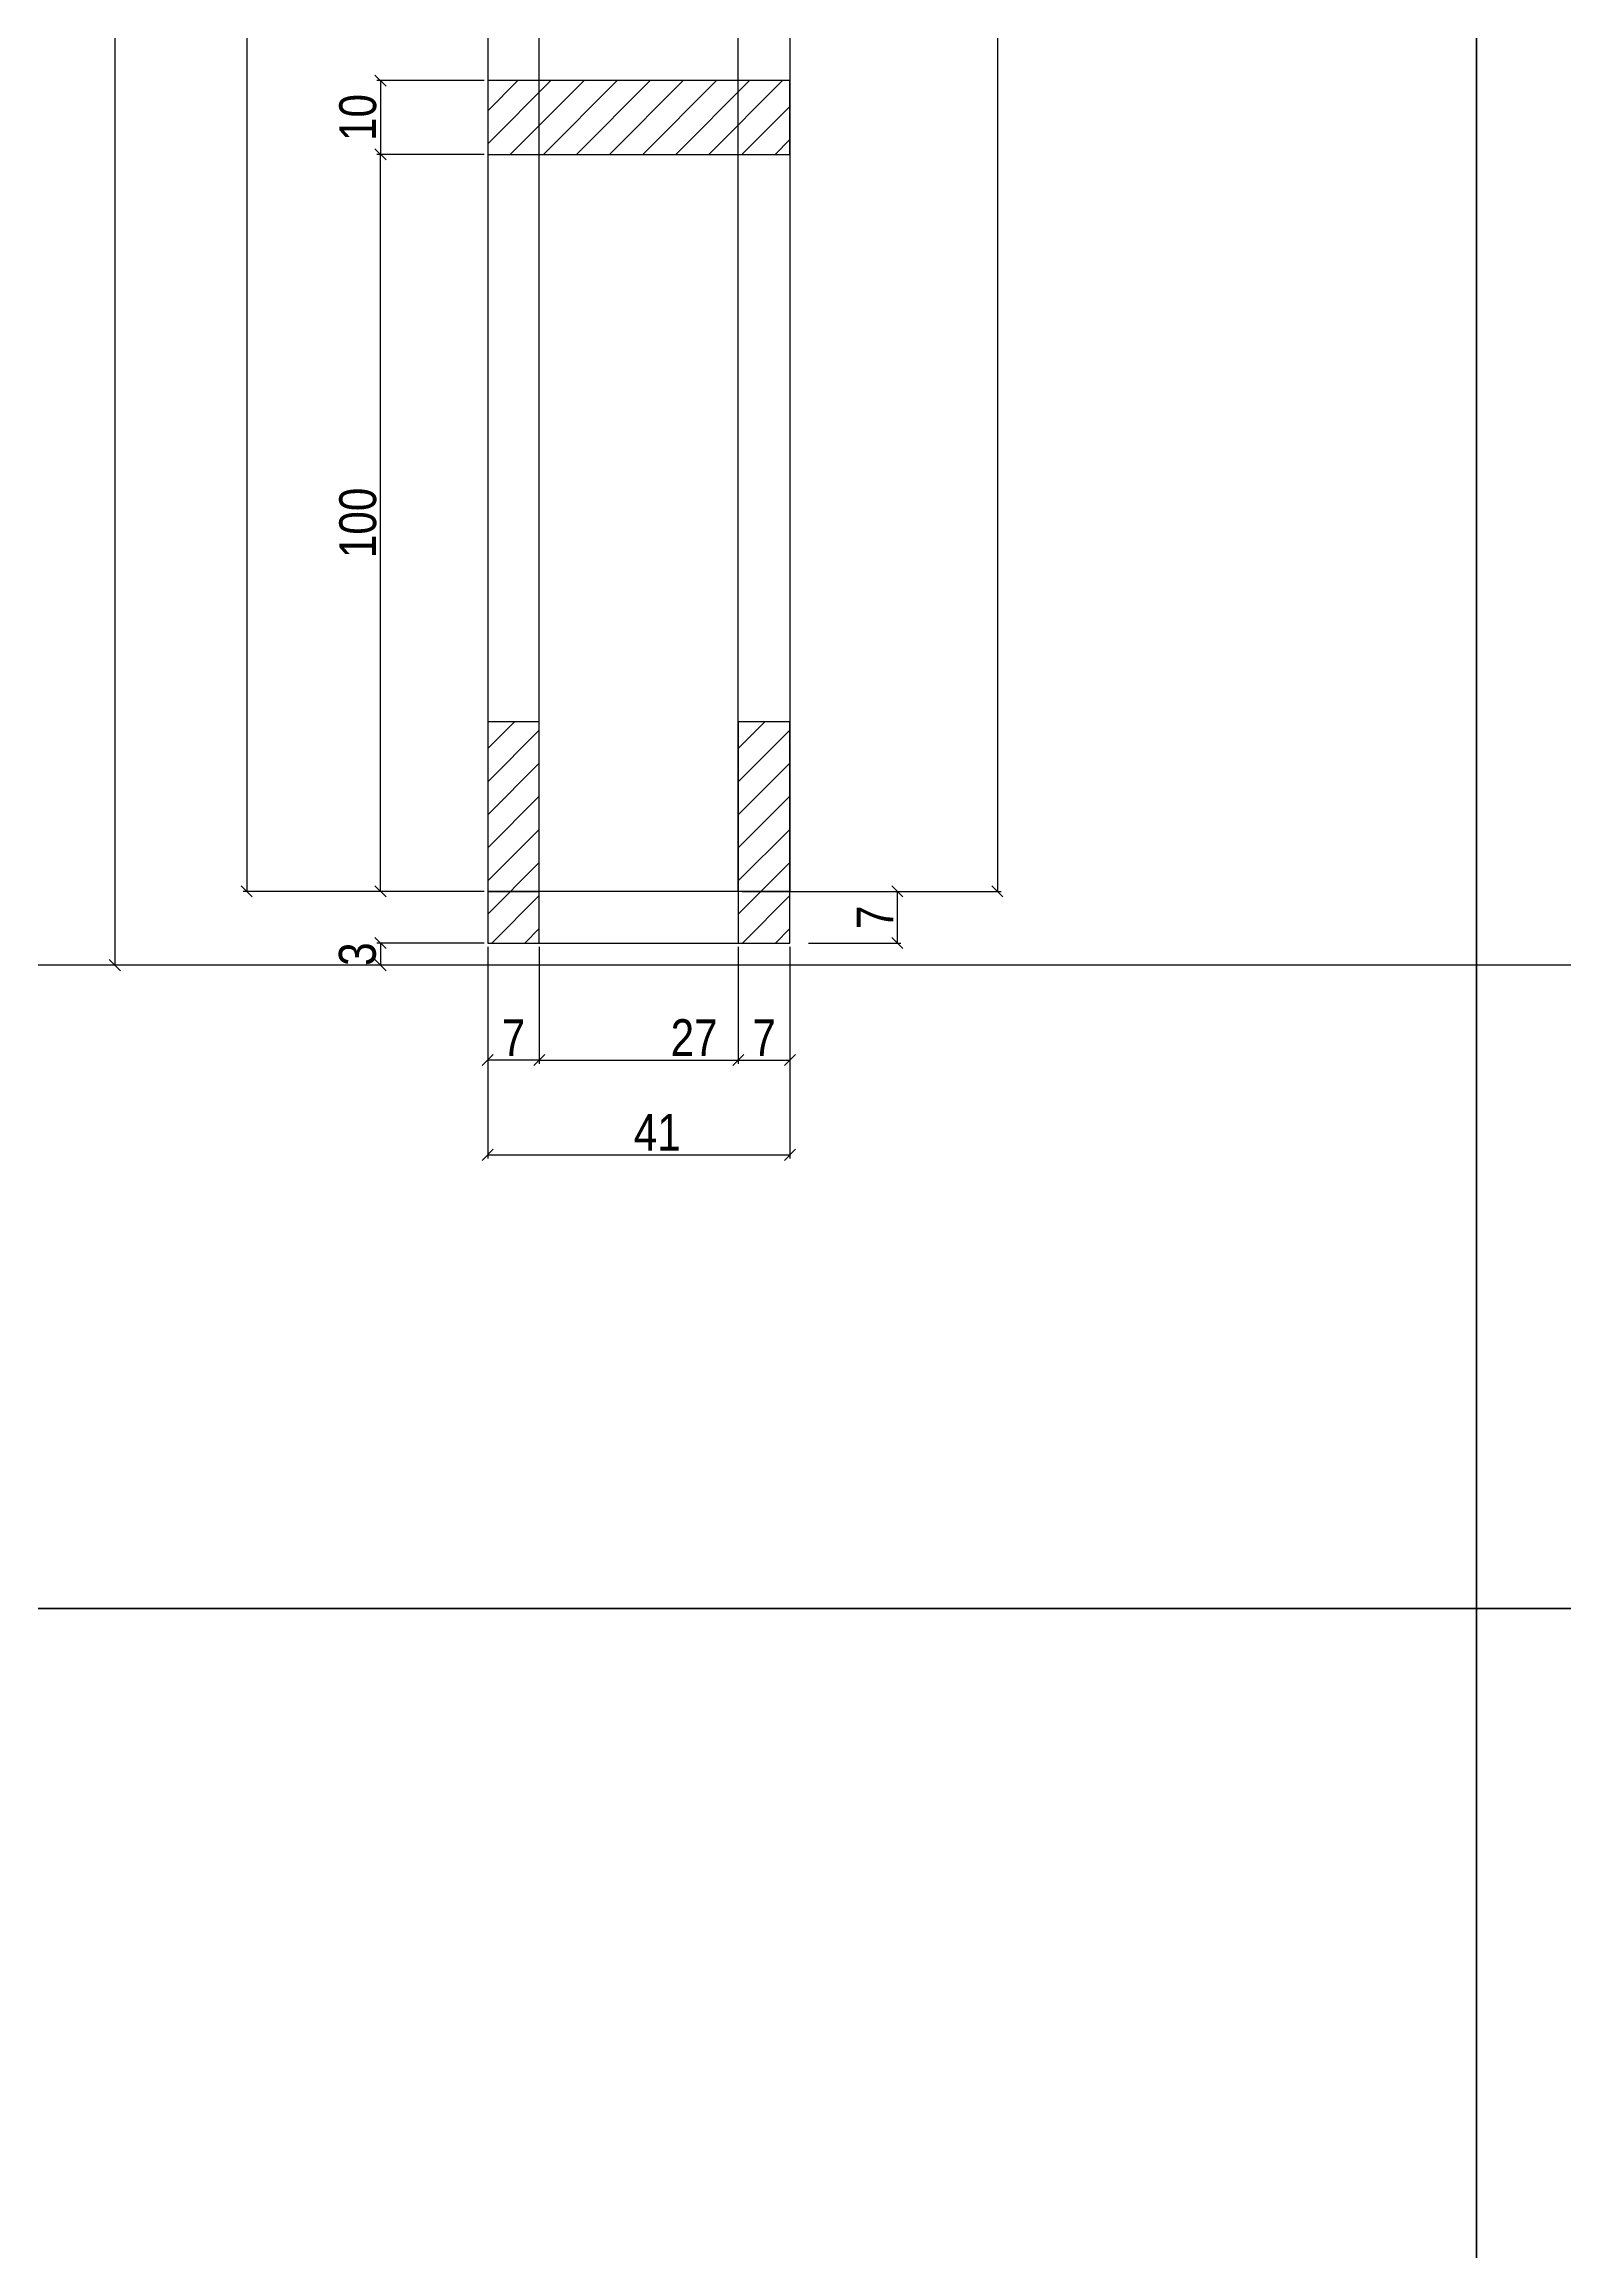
# Model space of a CAD drawing. Extents: x 15230 to 29563, y 3128 to 7338.
# Drawn here: x 24496 to 24909, y 5313 to 5912 of the extents above; entities that cross this region are included whole.
import ezdxf

# ---------------------------------------------------------------- set-up
doc = ezdxf.new("R2010")
doc.units = 0
for name, color, linetype in [('COTA', 241, 'Continuous'), ('TIRAS REESCORAMENTO', 252, 'Continuous'), ('VIGAS', 3, 'Continuous')]:
    doc.layers.add(name, color=color, linetype=linetype)
doc.styles.add('COTA TECNICA 2X', font='techl___.ttf', dxfattribs={"height": 10})
doc.dimstyles.new('SECAO', dxfattribs={"dimscale": 0.333333, "dimtxt": 5, "dimasz": 9, "dimexe": 3, "dimexo": 3, "dimgap": 3, "dimtad": 1, "dimdec": 1, "dimlfac": 0.5, "dimzin": 12, "dimdsep": 46, "dimtxsty": 'COTA TECNICA 2X', "dimblk1": 'OBLIQUE', "dimblk2": 'OBLIQUE', "dimsah": 1, "dimcen": 0.9, "dimclrd": 4, "dimclre": 4, "dimclrt": 240, "dimadec": 1, "dimazin": 3, "dimtfac": 1, "dimtdec": 1, "dimtmove": 0, "dimatfit": 3, "dimfxl": 1, "dimtolj": 1, "dimtzin": 12, "dimarcsym": 0})

# ---------------------------------------------------------------- blocks, each defined once
blk = doc.blocks.new('_Oblique')
at = {"color": 0, "linetype": 'ByBlock', "lineweight": -2}
blk.add_line((-0.5, -0.5), (0.5, 0.5), dxfattribs=at)
blk = doc.blocks.new('*D212')
at = {"layer": 'COTA', "color": 4, "lineweight": -2, "transparency": 16777216}
for p, q in [((24615.53, 6194.16), (24550.12, 6194.16)), ((24551.12, 6194.16), (24551.12, 5682.07)), ((24615.53, 5682.07), (24550.12, 5682.07))]:
    blk.add_line(p, q, dxfattribs=at)
at = {"layer": 'DEFPOINTS', "color": 0, "transparency": 16777216}
for p in [(24616.53, 6194.16), (24551.12, 5682.07), (24616.53, 5682.07)]:
    blk.add_point(p, dxfattribs=at)
at = {"layer": 'COTA', "color": 4, "lineweight": -2, "transparency": 16777216, "xscale": 3, "yscale": 3, "zscale": 3}
for p, rotation in [((24551.12, 6194.16), 90), ((24551.12, 5682.07), 270)]:
    blk.add_blockref('_Oblique', p, dxfattribs=dict(at, rotation=rotation))
at = {"layer": 'COTA', "color": 240, "transparency": 16777216, "insert": (24545.01, 5938.12), "char_height": 10, "attachment_point": 5, "rotation": 90, "style": 'COTA TECNICA 2X'}
blk.add_mtext('\\A1;256', dxfattribs=at)
blk = doc.blocks.new('*D213')
at = {"layer": 'COTA', "color": 4, "lineweight": -2, "transparency": 16777216}
for p, q in [((24616.53, 5667.07), (24616.53, 5609.61)), ((24698.53, 5667.07), (24698.53, 5609.61)), ((24616.53, 5610.61), (24698.53, 5610.61))]:
    blk.add_line(p, q, dxfattribs=at)
at = {"layer": 'DEFPOINTS', "color": 0, "transparency": 16777216}
for p in [(24616.53, 5668.07), (24698.53, 5668.07), (24698.53, 5610.61)]:
    blk.add_point(p, dxfattribs=at)
at = {"layer": 'COTA', "color": 4, "lineweight": -2, "transparency": 16777216, "xscale": 3, "yscale": 3, "zscale": 3, "rotation": 180}
blk.add_blockref('_Oblique', (24616.53, 5610.61), dxfattribs=at)
at = {"layer": 'COTA', "color": 4, "lineweight": -2, "transparency": 16777216, "xscale": 3, "yscale": 3, "zscale": 3}
blk.add_blockref('_Oblique', (24698.53, 5610.61), dxfattribs=at)
at = {"layer": 'COTA', "color": 240, "transparency": 16777216, "insert": (24662.53, 5616.69), "char_height": 10, "attachment_point": 5, "style": 'COTA TECNICA 2X'}
blk.add_mtext('\\A1;41', dxfattribs=at)
blk = doc.blocks.new('*D214')
at = {"layer": 'COTA', "color": 4, "lineweight": -2, "transparency": 16777216}
for p, q in [((24630.53, 5667.07), (24630.53, 5635.33)), ((24684.53, 5667.07), (24684.53, 5635.33)), ((24630.53, 5636.33), (24684.53, 5636.33))]:
    blk.add_line(p, q, dxfattribs=at)
at = {"layer": 'DEFPOINTS', "color": 0, "transparency": 16777216}
for p in [(24630.53, 5668.07), (24684.53, 5668.07), (24684.53, 5636.33)]:
    blk.add_point(p, dxfattribs=at)
at = {"layer": 'COTA', "color": 4, "lineweight": -2, "transparency": 16777216, "xscale": 3, "yscale": 3, "zscale": 3, "rotation": 180}
blk.add_blockref('_Oblique', (24630.53, 5636.33), dxfattribs=at)
at = {"layer": 'COTA', "color": 4, "lineweight": -2, "transparency": 16777216, "xscale": 3, "yscale": 3, "zscale": 3}
blk.add_blockref('_Oblique', (24684.53, 5636.33), dxfattribs=at)
at = {"layer": 'COTA', "color": 240, "transparency": 16777216, "insert": (24672.53, 5642.4), "char_height": 10, "attachment_point": 5, "style": 'COTA TECNICA 2X'}
blk.add_mtext('\\A1;27', dxfattribs=at)
blk = doc.blocks.new('*D215')
at = {"layer": 'COTA', "color": 4, "lineweight": -2, "transparency": 16777216}
blk.add_line((24684.53, 5636.33), (24698.53, 5636.33), dxfattribs=at)
at = {"layer": 'DEFPOINTS', "color": 0, "transparency": 16777216}
for p in [(24684.53, 5636.33), (24698.53, 5636.33), (24698.53, 5636.33)]:
    blk.add_point(p, dxfattribs=at)
at = {"layer": 'COTA', "color": 4, "lineweight": -2, "transparency": 16777216, "xscale": 3, "yscale": 3, "zscale": 3, "rotation": 180}
blk.add_blockref('_Oblique', (24684.53, 5636.33), dxfattribs=at)
at = {"layer": 'COTA', "color": 4, "lineweight": -2, "transparency": 16777216, "xscale": 3, "yscale": 3, "zscale": 3}
blk.add_blockref('_Oblique', (24698.53, 5636.33), dxfattribs=at)
at = {"layer": 'COTA', "color": 240, "transparency": 16777216, "insert": (24691.53, 5642.4), "char_height": 10, "attachment_point": 5, "style": 'COTA TECNICA 2X'}
blk.add_mtext('\\A1;7', dxfattribs=at)
blk = doc.blocks.new('*D216')
at = {"layer": 'COTA', "color": 4, "lineweight": -2, "transparency": 16777216}
blk.add_line((24630.53, 5636.33), (24616.53, 5636.33), dxfattribs=at)
at = {"layer": 'DEFPOINTS', "color": 0, "transparency": 16777216}
for p in [(24616.53, 5636.33), (24616.53, 5636.33), (24630.53, 5636.33)]:
    blk.add_point(p, dxfattribs=at)
at = {"layer": 'COTA', "color": 4, "lineweight": -2, "transparency": 16777216, "xscale": 3, "yscale": 3, "zscale": 3, "rotation": 180}
blk.add_blockref('_Oblique', (24616.53, 5636.33), dxfattribs=at)
at = {"layer": 'COTA', "color": 4, "lineweight": -2, "transparency": 16777216, "xscale": 3, "yscale": 3, "zscale": 3}
blk.add_blockref('_Oblique', (24630.53, 5636.33), dxfattribs=at)
at = {"layer": 'COTA', "color": 240, "transparency": 16777216, "insert": (24623.53, 5642.4), "char_height": 10, "attachment_point": 5, "style": 'COTA TECNICA 2X'}
blk.add_mtext('\\A1;7', dxfattribs=at)
blk = doc.blocks.new('*D217')
at = {"layer": 'COTA', "color": 4, "lineweight": -2, "transparency": 16777216}
for p, q in [((24615.53, 5902.09), (24586.43, 5902.09)), ((24587.43, 5902.09), (24587.43, 5882.09)), ((24615.53, 5882.09), (24586.43, 5882.09))]:
    blk.add_line(p, q, dxfattribs=at)
at = {"layer": 'DEFPOINTS', "color": 0, "transparency": 16777216}
for p in [(24616.53, 5902.09), (24587.43, 5882.09), (24616.53, 5882.09)]:
    blk.add_point(p, dxfattribs=at)
at = {"layer": 'COTA', "color": 4, "lineweight": -2, "transparency": 16777216, "xscale": 3, "yscale": 3, "zscale": 3}
for p, rotation in [((24587.43, 5902.09), 90), ((24587.43, 5882.09), 270)]:
    blk.add_blockref('_Oblique', p, dxfattribs=dict(at, rotation=rotation))
at = {"layer": 'COTA', "color": 240, "transparency": 16777216, "insert": (24581.32, 5892.09), "char_height": 10, "attachment_point": 5, "rotation": 90, "style": 'COTA TECNICA 2X'}
blk.add_mtext('\\A1;10', dxfattribs=at)
blk = doc.blocks.new('*D220')
at = {"layer": 'COTA', "color": 4, "lineweight": -2, "transparency": 16777216}
for p, q in [((24629.53, 6234.16), (24514.33, 6234.16)), ((24515.33, 6234.16), (24515.33, 5662.07)), ((24615.53, 5662.07), (24514.33, 5662.07))]:
    blk.add_line(p, q, dxfattribs=at)
at = {"layer": 'DEFPOINTS', "color": 0, "transparency": 16777216}
for p in [(24630.53, 6234.16), (24515.33, 5662.07), (24616.53, 5662.07)]:
    blk.add_point(p, dxfattribs=at)
at = {"layer": 'COTA', "color": 4, "lineweight": -2, "transparency": 16777216, "xscale": 3, "yscale": 3, "zscale": 3}
for p, rotation in [((24515.33, 6234.16), 90), ((24515.33, 5662.07), 270)]:
    blk.add_blockref('_Oblique', p, dxfattribs=dict(at, rotation=rotation))
at = {"layer": 'COTA', "color": 240, "transparency": 16777216, "insert": (24509.2, 5948.12), "char_height": 10, "attachment_point": 5, "rotation": 90, "style": 'COTA TECNICA 2X'}
blk.add_mtext('\\A1;286', dxfattribs=at)
blk = doc.blocks.new('*D221')
at = {"layer": 'COTA', "color": 4, "lineweight": -2, "transparency": 16777216}
for p, q in [((24615.53, 5668.07), (24586.43, 5668.07)), ((24587.43, 5668.07), (24587.43, 5662.07)), ((24615.53, 5662.07), (24586.43, 5662.07))]:
    blk.add_line(p, q, dxfattribs=at)
at = {"layer": 'DEFPOINTS', "color": 0, "transparency": 16777216}
for p in [(24616.53, 5668.07), (24587.43, 5662.07), (24616.53, 5662.07)]:
    blk.add_point(p, dxfattribs=at)
at = {"layer": 'COTA', "color": 4, "lineweight": -2, "transparency": 16777216, "xscale": 3, "yscale": 3, "zscale": 3}
for p, rotation in [((24587.43, 5668.07), 90), ((24587.43, 5662.07), 270)]:
    blk.add_blockref('_Oblique', p, dxfattribs=dict(at, rotation=rotation))
at = {"layer": 'COTA', "color": 240, "transparency": 16777216, "insert": (24581.21, 5665.07), "char_height": 10, "attachment_point": 5, "rotation": 90, "style": 'COTA TECNICA 2X'}
blk.add_mtext('\\A1;3', dxfattribs=at)
blk = doc.blocks.new('*D224')
at = {"layer": 'COTA', "color": 4, "lineweight": -2, "transparency": 16777216}
for p, q in [((24615.53, 5882.09), (24586.43, 5882.09)), ((24587.43, 5682.07), (24587.43, 5882.09)), ((24614.53, 5682.07), (24586.43, 5682.07))]:
    blk.add_line(p, q, dxfattribs=at)
at = {"layer": 'DEFPOINTS', "color": 0, "transparency": 16777216}
for p in [(24587.43, 5882.09), (24616.53, 5882.09), (24615.53, 5682.07)]:
    blk.add_point(p, dxfattribs=at)
at = {"layer": 'COTA', "color": 4, "lineweight": -2, "transparency": 16777216, "xscale": 3, "yscale": 3, "zscale": 3}
for p, rotation in [((24587.43, 5882.09), 90), ((24587.43, 5682.07), 270)]:
    blk.add_blockref('_Oblique', p, dxfattribs=dict(at, rotation=rotation))
at = {"layer": 'COTA', "color": 240, "transparency": 16777216, "insert": (24581.32, 5782.08), "char_height": 10, "attachment_point": 5, "rotation": 90, "style": 'COTA TECNICA 2X'}
blk.add_mtext('\\A1;100', dxfattribs=at)
blk = doc.blocks.new('*D226')
at = {"layer": 'COTA', "color": 4, "lineweight": -2, "transparency": 16777216}
for p, q in [((24700.53, 6192.04), (24755.82, 6192.04)), ((24754.82, 6192.04), (24754.82, 5682.07)), ((24700.53, 5682.07), (24755.82, 5682.07))]:
    blk.add_line(p, q, dxfattribs=at)
at = {"layer": 'DEFPOINTS', "color": 0, "transparency": 16777216}
for p in [(24699.53, 6192.04), (24699.53, 5682.07), (24754.82, 5682.07)]:
    blk.add_point(p, dxfattribs=at)
at = {"layer": 'COTA', "color": 4, "lineweight": -2, "transparency": 16777216, "xscale": 3, "yscale": 3, "zscale": 3}
for p, rotation in [((24754.82, 6192.04), 90), ((24754.82, 5682.07), 270)]:
    blk.add_blockref('_Oblique', p, dxfattribs=dict(at, rotation=rotation))
at = {"layer": 'COTA', "color": 240, "transparency": 16777216, "insert": (24748.71, 5937.05), "char_height": 10, "attachment_point": 5, "rotation": 90, "style": 'COTA TECNICA 2X'}
blk.add_mtext('\\A1;255', dxfattribs=at)
blk = doc.blocks.new('*D227')
at = {"layer": 'COTA', "color": 4, "lineweight": -2, "transparency": 16777216}
for p, q in [((24685.53, 5682.07), (24728.67, 5682.07)), ((24727.67, 5682.07), (24727.67, 5668.07)), ((24703.58, 5668.07), (24728.67, 5668.07))]:
    blk.add_line(p, q, dxfattribs=at)
at = {"layer": 'DEFPOINTS', "color": 0, "transparency": 16777216}
for p in [(24684.53, 5682.07), (24702.58, 5668.07), (24727.67, 5668.07)]:
    blk.add_point(p, dxfattribs=at)
at = {"layer": 'COTA', "color": 4, "lineweight": -2, "transparency": 16777216, "xscale": 3, "yscale": 3, "zscale": 3}
for p, rotation in [((24727.67, 5682.07), 90), ((24727.67, 5668.07), 270)]:
    blk.add_blockref('_Oblique', p, dxfattribs=dict(at, rotation=rotation))
at = {"layer": 'COTA', "color": 240, "transparency": 16777216, "insert": (24721.6, 5675.07), "char_height": 10, "attachment_point": 5, "rotation": 90, "style": 'COTA TECNICA 2X'}
blk.add_mtext('\\A1;7', dxfattribs=at)

msp = doc.modelspace()

# ---------------------------------------------------------------- hatches: boundary and pattern name
at = {"layer": 'COTA'}
h = msp.add_hatch(dxfattribs=at)
h.set_pattern_fill('ANSI31', color=256, scale=2, style=0)
h.set_pattern_definition([(45, (1034.675, -192219.211), (-4.49012806, 4.49012806), [])])
h.paths.add_polyline_path([(24698.53, 5882.09), (24698.53, 5902.09), (24616.53, 5902.09), (24616.53, 5882.09)])
h = msp.add_hatch(dxfattribs=at)
h.set_pattern_fill('ANSI31', color=256, scale=2, style=0)
h.set_pattern_definition([(45, (4772.3083, -141.1216), (-4.490128, 4.490128), [])])
h.paths.add_polyline_path([(24616.53, 5668.07), (24630.53, 5668.07), (24630.53, 5728.07), (24616.53, 5728.07)])
h = msp.add_hatch(dxfattribs=at)
h.set_pattern_fill('ANSI31', color=256, scale=2, style=0)
h.set_pattern_definition([(45, (4840.3083, -141.1216), (-4.490128, 4.490128), [])])
h.paths.add_polyline_path([(24684.53, 5668.07), (24698.53, 5668.07), (24698.53, 5728.07), (24684.53, 5728.07)])

# ---------------------------------------------------------------- linework, layer by layer
at = {"linetype": 'Continuous'}
for points in [[(24616.53, 5682.07), (24630.53, 5682.07), (24630.53, 6194.16), (24616.53, 6194.16)], [(24616.53, 5668.07), (24630.53, 5668.07), (24630.53, 5728.07), (24616.53, 5728.07)], [(24684.53, 5668.07), (24698.53, 5668.07), (24698.53, 5728.07), (24684.53, 5728.07)]]:
    msp.add_lwpolyline(points, close=True, dxfattribs=at)
for points in [[(24684.53, 6083.11), (24684.53, 6192.04), (24698.53, 6192.04), (24698.53, 5682.07), (24684.53, 5682.07), (24684.53, 6083.11)], [(24616.53, 5882.09), (24698.53, 5882.09), (24698.53, 5902.09), (24616.53, 5902.09), (24616.53, 5882.09)], [(24638.53, 5668.07), (24698.53, 5668.07), (24698.53, 5682.07), (24616.53, 5682.07), (24616.53, 5668.07), (24638.53, 5668.07)]]:
    msp.add_lwpolyline(points, dxfattribs=at)
at = {"layer": 'TIRAS REESCORAMENTO', "linetype": 'ByBlock'}
for p, q in [((24884.85, 5662.07), (24260.57, 5662.07)), ((25509.13, 5662.07), (24884.85, 5662.07))]:
    msp.add_line(p, q, dxfattribs=at)
at = {"layer": 'VIGAS'}
for points in [[(24884.85, 5487.46), (24260.57, 5487.46), (24260.57, 6452.24), (24884.85, 6452.24)], [(25509.13, 5487.46), (24884.85, 5487.46), (24884.85, 6452.24), (25509.13, 6452.24)], [(24884.85, 4522.67), (24260.57, 4522.67), (24260.57, 5487.46), (24884.85, 5487.46)], [(25509.13, 4522.67), (24884.85, 4522.67), (24884.85, 5487.46), (25509.13, 5487.46)]]:
    msp.add_lwpolyline(points, close=True, dxfattribs=at)

# ---------------------------------------------------------------- dimensions: what is measured, and where the dimension line sits
at = {"layer": 'COTA', "color": 3}
for base, p1, p2, picture, middle in [((24515.33, 5662.07), (24630.53, 6234.16), (24616.53, 5662.07), '*D220', (24509.2, 5948.12)), ((24551.12, 5682.07), (24616.53, 6194.16), (24616.53, 5682.07), '*D212', (24545.01, 5938.12)), ((24754.82, 5682.07), (24699.53, 6192.04), (24699.53, 5682.07), '*D226', (24748.71, 5937.05)), ((24587.43, 5882.09), (24616.53, 5902.09), (24616.53, 5882.09), '*D217', (24581.32, 5892.09)), ((24587.43, 5882.09), (24615.53, 5682.07), (24616.53, 5882.09), '*D224', (24581.32, 5782.08)), ((24727.67, 5668.07), (24684.53, 5682.07), (24702.58, 5668.07), '*D227', (24721.6, 5675.07))]:
    dim = msp.add_linear_dim(base=base, p1=p1, p2=p2, angle=90, dimstyle='SECAO', dxfattribs=at)
    dim.commit()
    dim.dimension.update_dxf_attribs({"geometry": picture, "text_midpoint": middle})
dim = msp.add_linear_dim(base=(24587.43, 5662.07), p1=(24616.53, 5668.07), p2=(24616.53, 5662.07), angle=90, dimstyle='SECAO', dxfattribs=at)
dim.commit()
dim.dimension.update_dxf_attribs({"geometry": '*D221', "text_midpoint": (24587.43, 5665.07), "dimtype": 160})
for base, p1, p2, picture, middle in [((24698.53, 5610.61), (24616.53, 5668.07), (24698.53, 5668.07), '*D213', (24662.53, 5610.61)), ((24684.53, 5636.33), (24630.53, 5668.07), (24684.53, 5668.07), '*D214', (24672.53, 5636.33)), ((24698.53, 5636.33), (24684.53, 5636.33), (24698.53, 5636.33), '*D215', (24691.53, 5636.33))]:
    dim = msp.add_linear_dim(base=base, p1=p1, p2=p2, dimstyle='SECAO', dxfattribs=at)
    dim.commit()
    dim.dimension.update_dxf_attribs({"geometry": picture, "text_midpoint": middle, "dimtype": 160})
dim = msp.add_linear_dim(base=(24616.53, 5636.33), p1=(24630.53, 5636.33), p2=(24616.53, 5636.33), dimstyle='SECAO', dxfattribs=at)
dim.commit()
dim.dimension.update_dxf_attribs({"geometry": '*D216', "text_midpoint": (24623.53, 5642.4)})

doc.saveas('drawing.dxf')
